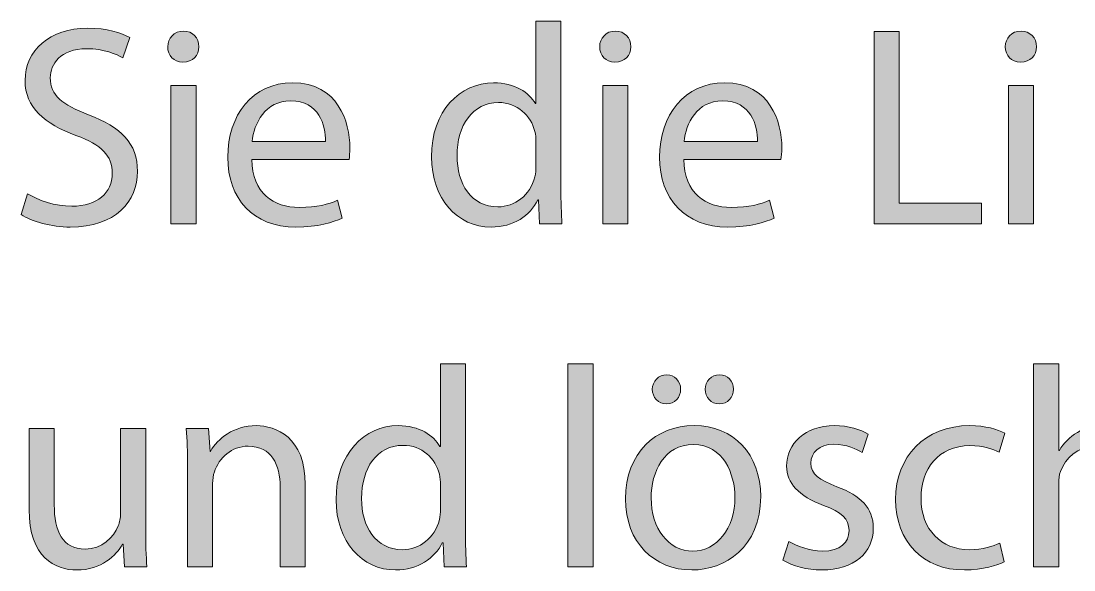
# Model space of a CAD drawing. Header units: inches. Extents: x 0 to 395, y 0 to 191.
# Drawn here: x 327.37 to 345.05, y 61.49 to 70.71 of the extents above; entities that cross this region are included whole.
import ezdxf

# ---------------------------------------------------------------- set-up
doc = ezdxf.new("R2010")
doc.units = ezdxf.units.IN
doc.header["$MEASUREMENT"] = 0
doc.layers.add('Template', color=7, linetype='Continuous')

# ---------------------------------------------------------------- blocks, each defined once
blk = doc.blocks.new('block 5')
at = {"layer": 'Template', "true_color": 0xf6921e}
h = blk.add_hatch(color=30, dxfattribs=at)
h.dxf.hatch_style = 2
edge = h.paths.add_edge_path()
edge.add_spline(control_points=[(327.484, 67.812), (327.671, 67.692), (327.94, 67.601), (328.228, 67.601), (328.656, 67.601), (328.905, 67.826), (328.905, 68.153), (328.905, 68.451), (328.732, 68.628), (328.296, 68.792), (327.767, 68.984), (327.441, 69.262), (327.441, 69.714), (327.441, 70.218), (327.859, 70.592), (328.488, 70.592), (328.814, 70.592), (329.059, 70.515), (329.198, 70.434), (329.198, 70.434), (329.083, 70.093), (329.083, 70.093), (328.982, 70.155), (328.766, 70.247), (328.473, 70.247), (328.032, 70.247), (327.864, 69.982), (327.864, 69.761), (327.864, 69.459), (328.061, 69.31), (328.507, 69.137), (329.054, 68.926), (329.328, 68.662), (329.328, 68.186), (329.328, 67.687), (328.963, 67.25), (328.2, 67.25), (327.888, 67.25), (327.547, 67.346), (327.374, 67.462), (327.374, 67.462), (327.484, 67.812), (327.484, 67.812)], knot_values=[0, 0, 0, 0, 1, 1, 1, 2, 2, 2, 3, 3, 3, 4, 4, 4, 5, 5, 5, 6, 6, 6, 7, 7, 7, 8, 8, 8, 9, 9, 9, 10, 10, 10, 11, 11, 11, 12, 12, 12, 13, 13, 13, 14, 14, 14, 14], degree=3, periodic=1)
h = blk.add_hatch(color=30, dxfattribs=at)
h.dxf.hatch_style = 2
edge = h.paths.add_edge_path()
edge.add_spline(control_points=[(330.36, 70.28), (330.36, 70.136), (330.259, 70.021), (330.091, 70.021), (329.937, 70.021), (329.836, 70.136), (329.836, 70.28), (329.836, 70.424), (329.942, 70.544), (330.1, 70.544), (330.254, 70.544), (330.36, 70.429), (330.36, 70.28)], knot_values=[0, 0, 0, 0, 1, 1, 1, 2, 2, 2, 3, 3, 3, 4, 4, 4, 4], degree=3, periodic=1)
h.paths.add_polyline_path([(329.889, 67.303), (329.889, 69.627), (330.312, 69.627), (330.312, 67.303)])
h = blk.add_hatch(color=30, dxfattribs=at)
h.dxf.hatch_style = 2
edge = h.paths.add_edge_path()
edge.add_spline(control_points=[(336.437, 70.712), (336.437, 70.712), (336.437, 67.903), (336.437, 67.903), (336.437, 67.697), (336.446, 67.462), (336.456, 67.303), (336.456, 67.303), (336.081, 67.303), (336.081, 67.303), (336.081, 67.303), (336.062, 67.706), (336.062, 67.706), (336.062, 67.706), (336.048, 67.706), (336.048, 67.706), (335.923, 67.447), (335.644, 67.25), (335.265, 67.25), (334.703, 67.25), (334.266, 67.725), (334.266, 68.431), (334.261, 69.204), (334.746, 69.675), (335.308, 69.675), (335.668, 69.675), (335.904, 69.507), (336.009, 69.325), (336.009, 69.325), (336.019, 69.325), (336.019, 69.325), (336.019, 69.325), (336.019, 70.712), (336.019, 70.712), (336.019, 70.712), (336.437, 70.712), (336.437, 70.712)], knot_values=[0, 0, 0, 0, 1, 1, 1, 2, 2, 2, 3, 3, 3, 4, 4, 4, 5, 5, 5, 6, 6, 6, 7, 7, 7, 8, 8, 8, 9, 9, 9, 10, 10, 10, 11, 11, 11, 12, 12, 12, 12], degree=3, periodic=1)
edge = h.paths.add_edge_path()
edge.add_spline(control_points=[(336.019, 68.681), (336.019, 68.734), (336.014, 68.806), (335.999, 68.859), (335.937, 69.123), (335.707, 69.344), (335.39, 69.344), (334.953, 69.344), (334.694, 68.959), (334.694, 68.451), (334.694, 67.98), (334.929, 67.591), (335.38, 67.591), (335.664, 67.591), (335.923, 67.783), (335.999, 68.095), (336.014, 68.153), (336.019, 68.21), (336.019, 68.278), (336.019, 68.278), (336.019, 68.681), (336.019, 68.681)], knot_values=[0, 0, 0, 0, 1, 1, 1, 2, 2, 2, 3, 3, 3, 4, 4, 4, 5, 5, 5, 6, 6, 6, 7, 7, 7, 7], degree=3, periodic=1)
h = blk.add_hatch(color=30, dxfattribs=at)
h.dxf.hatch_style = 2
edge = h.paths.add_edge_path()
edge.add_spline(control_points=[(337.612, 70.28), (337.612, 70.136), (337.511, 70.021), (337.343, 70.021), (337.189, 70.021), (337.089, 70.136), (337.089, 70.28), (337.089, 70.424), (337.194, 70.544), (337.353, 70.544), (337.506, 70.544), (337.612, 70.429), (337.612, 70.28)], knot_values=[0, 0, 0, 0, 1, 1, 1, 2, 2, 2, 3, 3, 3, 4, 4, 4, 4], degree=3, periodic=1)
h.paths.add_polyline_path([(337.142, 67.303), (337.142, 69.627), (337.564, 69.627), (337.564, 67.303)])
h = blk.add_hatch(color=30, dxfattribs=at)
h.dxf.hatch_style = 2
h.paths.add_polyline_path([(341.696, 70.539), (342.119, 70.539), (342.119, 67.653), (343.502, 67.653), (343.502, 67.303), (341.696, 67.303)])
h = blk.add_hatch(color=30, dxfattribs=at)
h.dxf.hatch_style = 2
edge = h.paths.add_edge_path()
edge.add_spline(control_points=[(344.423, 70.28), (344.423, 70.136), (344.322, 70.021), (344.154, 70.021), (344, 70.021), (343.899, 70.136), (343.899, 70.28), (343.899, 70.424), (344.005, 70.544), (344.164, 70.544), (344.317, 70.544), (344.423, 70.429), (344.423, 70.28)], knot_values=[0, 0, 0, 0, 1, 1, 1, 2, 2, 2, 3, 3, 3, 4, 4, 4, 4], degree=3, periodic=1)
h.paths.add_polyline_path([(343.952, 67.303), (343.952, 69.627), (344.375, 69.627), (344.375, 67.303)])
h = blk.add_hatch(color=30, dxfattribs=at)
h.dxf.hatch_style = 2
edge = h.paths.add_edge_path()
edge.add_spline(control_points=[(331.247, 68.388), (331.257, 67.817), (331.617, 67.581), (332.044, 67.581), (332.347, 67.581), (332.534, 67.634), (332.688, 67.702), (332.688, 67.702), (332.765, 67.399), (332.765, 67.399), (332.616, 67.332), (332.357, 67.25), (331.987, 67.25), (331.271, 67.25), (330.844, 67.725), (330.844, 68.426), (330.844, 69.128), (331.257, 69.675), (331.934, 69.675), (332.698, 69.675), (332.894, 69.013), (332.894, 68.585), (332.894, 68.498), (332.89, 68.436), (332.88, 68.388), (332.88, 68.388), (331.247, 68.388), (331.247, 68.388)], knot_values=[0, 0, 0, 0, 1, 1, 1, 2, 2, 2, 3, 3, 3, 4, 4, 4, 5, 5, 5, 6, 6, 6, 7, 7, 7, 8, 8, 8, 9, 9, 9, 9], degree=3, periodic=1)
edge = h.paths.add_edge_path()
edge.add_spline(control_points=[(332.486, 68.691), (332.491, 68.955), (332.376, 69.373), (331.9, 69.373), (331.468, 69.373), (331.286, 68.984), (331.252, 68.691), (331.252, 68.691), (332.486, 68.691), (332.486, 68.691)], knot_values=[0, 0, 0, 0, 1, 1, 1, 2, 2, 2, 3, 3, 3, 3], degree=3, periodic=1)
h = blk.add_hatch(color=30, dxfattribs=at)
h.dxf.hatch_style = 2
edge = h.paths.add_edge_path()
edge.add_spline(control_points=[(338.5, 68.388), (338.51, 67.817), (338.87, 67.581), (339.297, 67.581), (339.6, 67.581), (339.787, 67.634), (339.94, 67.702), (339.94, 67.702), (340.017, 67.399), (340.017, 67.399), (339.868, 67.332), (339.609, 67.25), (339.239, 67.25), (338.524, 67.25), (338.096, 67.725), (338.096, 68.426), (338.096, 69.128), (338.51, 69.675), (339.187, 69.675), (339.95, 69.675), (340.147, 69.013), (340.147, 68.585), (340.147, 68.498), (340.142, 68.436), (340.132, 68.388), (340.132, 68.388), (338.5, 68.388), (338.5, 68.388)], knot_values=[0, 0, 0, 0, 1, 1, 1, 2, 2, 2, 3, 3, 3, 4, 4, 4, 5, 5, 5, 6, 6, 6, 7, 7, 7, 8, 8, 8, 9, 9, 9, 9], degree=3, periodic=1)
edge = h.paths.add_edge_path()
edge.add_spline(control_points=[(339.739, 68.691), (339.744, 68.955), (339.628, 69.373), (339.153, 69.373), (338.721, 69.373), (338.538, 68.984), (338.505, 68.691), (338.505, 68.691), (339.739, 68.691), (339.739, 68.691)], knot_values=[0, 0, 0, 0, 1, 1, 1, 2, 2, 2, 3, 3, 3, 3], degree=3, periodic=1)
h = blk.add_hatch(color=30, dxfattribs=at)
h.dxf.hatch_style = 2
edge = h.paths.add_edge_path()
edge.add_spline(control_points=[(334.834, 64.952), (334.834, 64.952), (334.834, 62.143), (334.834, 62.143), (334.834, 61.937), (334.843, 61.702), (334.853, 61.543), (334.853, 61.543), (334.478, 61.543), (334.478, 61.543), (334.478, 61.543), (334.459, 61.947), (334.459, 61.947), (334.459, 61.947), (334.445, 61.947), (334.445, 61.947), (334.32, 61.687), (334.041, 61.49), (333.662, 61.49), (333.1, 61.49), (332.663, 61.966), (332.663, 62.671), (332.658, 63.445), (333.143, 63.915), (333.705, 63.915), (334.065, 63.915), (334.301, 63.747), (334.406, 63.565), (334.406, 63.565), (334.416, 63.565), (334.416, 63.565), (334.416, 63.565), (334.416, 64.952), (334.416, 64.952), (334.416, 64.952), (334.834, 64.952), (334.834, 64.952)], knot_values=[0, 0, 0, 0, 1, 1, 1, 2, 2, 2, 3, 3, 3, 4, 4, 4, 5, 5, 5, 6, 6, 6, 7, 7, 7, 8, 8, 8, 9, 9, 9, 10, 10, 10, 11, 11, 11, 12, 12, 12, 12], degree=3, periodic=1)
edge = h.paths.add_edge_path()
edge.add_spline(control_points=[(334.416, 62.921), (334.416, 62.974), (334.411, 63.046), (334.397, 63.099), (334.334, 63.363), (334.104, 63.584), (333.787, 63.584), (333.35, 63.584), (333.09, 63.2), (333.09, 62.691), (333.09, 62.22), (333.326, 61.831), (333.777, 61.831), (334.061, 61.831), (334.32, 62.023), (334.397, 62.336), (334.411, 62.393), (334.416, 62.451), (334.416, 62.518), (334.416, 62.518), (334.416, 62.921), (334.416, 62.921)], knot_values=[0, 0, 0, 0, 1, 1, 1, 2, 2, 2, 3, 3, 3, 4, 4, 4, 5, 5, 5, 6, 6, 6, 7, 7, 7, 7], degree=3, periodic=1)
h = blk.add_hatch(color=30, dxfattribs=at)
h.dxf.hatch_style = 2
h.paths.add_polyline_path([(336.556, 64.952), (336.979, 64.952), (336.979, 61.543), (336.556, 61.543)])
h = blk.add_hatch(color=30, dxfattribs=at)
h.dxf.hatch_style = 2
edge = h.paths.add_edge_path()
edge.add_spline(control_points=[(344.375, 64.952), (344.375, 64.952), (344.798, 64.952), (344.798, 64.952), (344.798, 64.952), (344.798, 63.498), (344.798, 63.498), (344.798, 63.498), (344.807, 63.498), (344.807, 63.498), (344.875, 63.617), (344.98, 63.728), (345.11, 63.8), (345.235, 63.872), (345.384, 63.915), (345.542, 63.915), (345.854, 63.915), (346.353, 63.723), (346.353, 62.926), (346.353, 62.926), (346.353, 61.543), (346.353, 61.543), (346.353, 61.543), (345.931, 61.543), (345.931, 61.543), (345.931, 61.543), (345.931, 62.878), (345.931, 62.878), (345.931, 63.253), (345.792, 63.565), (345.393, 63.565), (345.119, 63.565), (344.908, 63.373), (344.826, 63.147), (344.802, 63.085), (344.798, 63.022), (344.798, 62.945), (344.798, 62.945), (344.798, 61.543), (344.798, 61.543), (344.798, 61.543), (344.375, 61.543), (344.375, 61.543), (344.375, 61.543), (344.375, 64.952), (344.375, 64.952)], knot_values=[0, 0, 0, 0, 1, 1, 1, 2, 2, 2, 3, 3, 3, 4, 4, 4, 5, 5, 5, 6, 6, 6, 7, 7, 7, 8, 8, 8, 9, 9, 9, 10, 10, 10, 11, 11, 11, 12, 12, 12, 13, 13, 13, 14, 14, 14, 15, 15, 15, 15], degree=3, periodic=1)
h = blk.add_hatch(color=30, dxfattribs=at)
h.dxf.hatch_style = 2
edge = h.paths.add_edge_path()
edge.add_spline(control_points=[(339.792, 62.725), (339.792, 61.865), (339.192, 61.49), (338.635, 61.49), (338.01, 61.49), (337.521, 61.951), (337.521, 62.686), (337.521, 63.459), (338.034, 63.915), (338.673, 63.915), (339.341, 63.915), (339.792, 63.43), (339.792, 62.725)], knot_values=[0, 0, 0, 0, 1, 1, 1, 2, 2, 2, 3, 3, 3, 4, 4, 4, 4], degree=3, periodic=1)
edge = h.paths.add_edge_path()
edge.add_spline(control_points=[(337.953, 62.7), (337.953, 62.192), (338.241, 61.807), (338.654, 61.807), (339.057, 61.807), (339.36, 62.187), (339.36, 62.71), (339.36, 63.104), (339.163, 63.598), (338.664, 63.598), (338.169, 63.598), (337.953, 63.137), (337.953, 62.7)], knot_values=[0, 0, 0, 0, 1, 1, 1, 2, 2, 2, 3, 3, 3, 4, 4, 4, 4], degree=3, periodic=1)
edge = h.paths.add_edge_path()
edge.add_spline(control_points=[(337.972, 64.525), (337.972, 64.659), (338.078, 64.77), (338.217, 64.77), (338.347, 64.77), (338.448, 64.664), (338.448, 64.525), (338.448, 64.395), (338.351, 64.28), (338.207, 64.28), (338.073, 64.28), (337.972, 64.395), (337.972, 64.525)], knot_values=[0, 0, 0, 0, 1, 1, 1, 2, 2, 2, 3, 3, 3, 4, 4, 4, 4], degree=3, periodic=1)
edge = h.paths.add_edge_path()
edge.add_spline(control_points=[(338.86, 64.525), (338.86, 64.659), (338.966, 64.77), (339.1, 64.77), (339.235, 64.77), (339.336, 64.664), (339.336, 64.525), (339.336, 64.395), (339.24, 64.28), (339.096, 64.28), (338.956, 64.28), (338.86, 64.395), (338.86, 64.525)], knot_values=[0, 0, 0, 0, 1, 1, 1, 2, 2, 2, 3, 3, 3, 4, 4, 4, 4], degree=3, periodic=1)
h = blk.add_hatch(color=30, dxfattribs=at)
h.dxf.hatch_style = 2
edge = h.paths.add_edge_path()
edge.add_spline(control_points=[(329.467, 62.182), (329.467, 61.937), (329.472, 61.726), (329.486, 61.543), (329.486, 61.543), (329.112, 61.543), (329.112, 61.543), (329.112, 61.543), (329.088, 61.922), (329.088, 61.922), (329.088, 61.922), (329.078, 61.922), (329.078, 61.922), (328.973, 61.735), (328.723, 61.49), (328.31, 61.49), (327.945, 61.49), (327.508, 61.697), (327.508, 62.508), (327.508, 62.508), (327.508, 63.867), (327.508, 63.867), (327.508, 63.867), (327.931, 63.867), (327.931, 63.867), (327.931, 63.867), (327.931, 62.585), (327.931, 62.585), (327.931, 62.143), (328.07, 61.841), (328.449, 61.841), (328.732, 61.841), (328.929, 62.038), (329.006, 62.23), (329.03, 62.287), (329.045, 62.364), (329.045, 62.446), (329.045, 62.446), (329.045, 63.867), (329.045, 63.867), (329.045, 63.867), (329.467, 63.867), (329.467, 63.867), (329.467, 63.867), (329.467, 62.182), (329.467, 62.182)], knot_values=[0, 0, 0, 0, 1, 1, 1, 2, 2, 2, 3, 3, 3, 4, 4, 4, 5, 5, 5, 6, 6, 6, 7, 7, 7, 8, 8, 8, 9, 9, 9, 10, 10, 10, 11, 11, 11, 12, 12, 12, 13, 13, 13, 14, 14, 14, 15, 15, 15, 15], degree=3, periodic=1)
h = blk.add_hatch(color=30, dxfattribs=at)
h.dxf.hatch_style = 2
edge = h.paths.add_edge_path()
edge.add_spline(control_points=[(330.168, 63.238), (330.168, 63.483), (330.163, 63.675), (330.148, 63.867), (330.148, 63.867), (330.523, 63.867), (330.523, 63.867), (330.523, 63.867), (330.547, 63.483), (330.547, 63.483), (330.547, 63.483), (330.556, 63.483), (330.556, 63.483), (330.672, 63.699), (330.941, 63.915), (331.324, 63.915), (331.646, 63.915), (332.146, 63.723), (332.146, 62.926), (332.146, 62.926), (332.146, 61.543), (332.146, 61.543), (332.146, 61.543), (331.723, 61.543), (331.723, 61.543), (331.723, 61.543), (331.723, 62.883), (331.723, 62.883), (331.723, 63.257), (331.584, 63.57), (331.185, 63.57), (330.912, 63.57), (330.695, 63.373), (330.619, 63.137), (330.6, 63.085), (330.59, 63.013), (330.59, 62.941), (330.59, 62.941), (330.59, 61.543), (330.59, 61.543), (330.59, 61.543), (330.168, 61.543), (330.168, 61.543), (330.168, 61.543), (330.168, 63.238), (330.168, 63.238)], knot_values=[0, 0, 0, 0, 1, 1, 1, 2, 2, 2, 3, 3, 3, 4, 4, 4, 5, 5, 5, 6, 6, 6, 7, 7, 7, 8, 8, 8, 9, 9, 9, 10, 10, 10, 11, 11, 11, 12, 12, 12, 13, 13, 13, 14, 14, 14, 15, 15, 15, 15], degree=3, periodic=1)
h = blk.add_hatch(color=30, dxfattribs=at)
h.dxf.hatch_style = 2
edge = h.paths.add_edge_path()
edge.add_spline(control_points=[(340.266, 61.97), (340.396, 61.894), (340.617, 61.807), (340.828, 61.807), (341.131, 61.807), (341.275, 61.956), (341.275, 62.153), (341.275, 62.354), (341.155, 62.46), (340.847, 62.576), (340.425, 62.729), (340.228, 62.955), (340.228, 63.233), (340.228, 63.608), (340.535, 63.915), (341.03, 63.915), (341.265, 63.915), (341.472, 63.853), (341.596, 63.771), (341.596, 63.771), (341.495, 63.464), (341.495, 63.464), (341.404, 63.521), (341.236, 63.603), (341.02, 63.603), (340.77, 63.603), (340.636, 63.459), (340.636, 63.286), (340.636, 63.094), (340.77, 63.008), (341.073, 62.888), (341.472, 62.739), (341.683, 62.537), (341.683, 62.192), (341.683, 61.778), (341.361, 61.49), (340.818, 61.49), (340.564, 61.49), (340.329, 61.558), (340.165, 61.654), (340.165, 61.654), (340.266, 61.97), (340.266, 61.97)], knot_values=[0, 0, 0, 0, 1, 1, 1, 2, 2, 2, 3, 3, 3, 4, 4, 4, 5, 5, 5, 6, 6, 6, 7, 7, 7, 8, 8, 8, 9, 9, 9, 10, 10, 10, 11, 11, 11, 12, 12, 12, 13, 13, 13, 14, 14, 14, 14], degree=3, periodic=1)
h = blk.add_hatch(color=30, dxfattribs=at)
h.dxf.hatch_style = 2
edge = h.paths.add_edge_path()
edge.add_spline(control_points=[(343.881, 61.625), (343.771, 61.572), (343.526, 61.49), (343.214, 61.49), (342.513, 61.49), (342.057, 61.966), (342.057, 62.676), (342.057, 63.392), (342.547, 63.915), (343.305, 63.915), (343.555, 63.915), (343.776, 63.853), (343.891, 63.79), (343.891, 63.79), (343.795, 63.469), (343.795, 63.469), (343.694, 63.521), (343.536, 63.579), (343.305, 63.579), (342.772, 63.579), (342.484, 63.181), (342.484, 62.7), (342.484, 62.163), (342.83, 61.831), (343.291, 61.831), (343.531, 61.831), (343.689, 61.889), (343.809, 61.942), (343.809, 61.942), (343.881, 61.625), (343.881, 61.625)], knot_values=[0, 0, 0, 0, 1, 1, 1, 2, 2, 2, 3, 3, 3, 4, 4, 4, 5, 5, 5, 6, 6, 6, 7, 7, 7, 8, 8, 8, 9, 9, 9, 10, 10, 10, 10], degree=3, periodic=1)
at = {"layer": 'Template', "lineweight": 0}
for points in [[(341.696, 70.539), (342.119, 70.539), (342.119, 67.653), (343.502, 67.653), (343.502, 67.303), (341.696, 67.303), (341.696, 70.539)], [(329.889, 67.303), (329.889, 69.627), (330.312, 69.627), (330.312, 67.303), (329.889, 67.303)], [(337.142, 67.303), (337.142, 69.627), (337.564, 69.627), (337.564, 67.303), (337.142, 67.303)], [(343.952, 67.303), (343.952, 69.627), (344.375, 69.627), (344.375, 67.303), (343.952, 67.303)], [(336.556, 64.952), (336.979, 64.952), (336.979, 61.543), (336.556, 61.543), (336.556, 64.952)]]:
    blk.add_lwpolyline(points, dxfattribs=at)
for points, knots in [([(327.484, 67.812), (327.671, 67.692), (327.94, 67.601), (328.228, 67.601), (328.656, 67.601), (328.905, 67.826), (328.905, 68.153), (328.905, 68.451), (328.732, 68.628), (328.296, 68.792), (327.767, 68.984), (327.441, 69.262), (327.441, 69.714), (327.441, 70.218), (327.859, 70.592), (328.488, 70.592), (328.814, 70.592), (329.059, 70.515), (329.198, 70.434), (329.198, 70.434), (329.083, 70.093), (329.083, 70.093), (328.982, 70.155), (328.766, 70.247), (328.473, 70.247), (328.032, 70.247), (327.864, 69.982), (327.864, 69.761), (327.864, 69.459), (328.061, 69.31), (328.507, 69.137), (329.054, 68.926), (329.328, 68.662), (329.328, 68.186), (329.328, 67.687), (328.963, 67.25), (328.2, 67.25), (327.888, 67.25), (327.547, 67.346), (327.374, 67.462), (327.374, 67.462), (327.484, 67.812), (327.484, 67.812)], [0, 0, 0, 0, 1, 1, 1, 2, 2, 2, 3, 3, 3, 4, 4, 4, 5, 5, 5, 6, 6, 6, 7, 7, 7, 8, 8, 8, 9, 9, 9, 10, 10, 10, 11, 11, 11, 12, 12, 12, 13, 13, 13, 14, 14, 14, 14]), ([(330.36, 70.28), (330.36, 70.136), (330.259, 70.021), (330.091, 70.021), (329.937, 70.021), (329.836, 70.136), (329.836, 70.28), (329.836, 70.424), (329.942, 70.544), (330.1, 70.544), (330.254, 70.544), (330.36, 70.429), (330.36, 70.28)], [0, 0, 0, 0, 1, 1, 1, 2, 2, 2, 3, 3, 3, 4, 4, 4, 4]), ([(336.437, 70.712), (336.437, 70.712), (336.437, 67.903), (336.437, 67.903), (336.437, 67.697), (336.446, 67.462), (336.456, 67.303), (336.456, 67.303), (336.081, 67.303), (336.081, 67.303), (336.081, 67.303), (336.062, 67.706), (336.062, 67.706), (336.062, 67.706), (336.048, 67.706), (336.048, 67.706), (335.923, 67.447), (335.644, 67.25), (335.265, 67.25), (334.703, 67.25), (334.266, 67.725), (334.266, 68.431), (334.261, 69.204), (334.746, 69.675), (335.308, 69.675), (335.668, 69.675), (335.904, 69.507), (336.009, 69.325), (336.009, 69.325), (336.019, 69.325), (336.019, 69.325), (336.019, 69.325), (336.019, 70.712), (336.019, 70.712), (336.019, 70.712), (336.437, 70.712), (336.437, 70.712)], [0, 0, 0, 0, 1, 1, 1, 2, 2, 2, 3, 3, 3, 4, 4, 4, 5, 5, 5, 6, 6, 6, 7, 7, 7, 8, 8, 8, 9, 9, 9, 10, 10, 10, 11, 11, 11, 12, 12, 12, 12]), ([(337.612, 70.28), (337.612, 70.136), (337.511, 70.021), (337.343, 70.021), (337.189, 70.021), (337.089, 70.136), (337.089, 70.28), (337.089, 70.424), (337.194, 70.544), (337.353, 70.544), (337.506, 70.544), (337.612, 70.429), (337.612, 70.28)], [0, 0, 0, 0, 1, 1, 1, 2, 2, 2, 3, 3, 3, 4, 4, 4, 4]), ([(344.423, 70.28), (344.423, 70.136), (344.322, 70.021), (344.154, 70.021), (344, 70.021), (343.899, 70.136), (343.899, 70.28), (343.899, 70.424), (344.005, 70.544), (344.164, 70.544), (344.317, 70.544), (344.423, 70.429), (344.423, 70.28)], [0, 0, 0, 0, 1, 1, 1, 2, 2, 2, 3, 3, 3, 4, 4, 4, 4]), ([(331.247, 68.388), (331.257, 67.817), (331.617, 67.581), (332.044, 67.581), (332.347, 67.581), (332.534, 67.634), (332.688, 67.702), (332.688, 67.702), (332.765, 67.399), (332.765, 67.399), (332.616, 67.332), (332.357, 67.25), (331.987, 67.25), (331.271, 67.25), (330.844, 67.725), (330.844, 68.426), (330.844, 69.128), (331.257, 69.675), (331.934, 69.675), (332.698, 69.675), (332.894, 69.013), (332.894, 68.585), (332.894, 68.498), (332.89, 68.436), (332.88, 68.388), (332.88, 68.388), (331.247, 68.388), (331.247, 68.388)], [0, 0, 0, 0, 1, 1, 1, 2, 2, 2, 3, 3, 3, 4, 4, 4, 5, 5, 5, 6, 6, 6, 7, 7, 7, 8, 8, 8, 9, 9, 9, 9]), ([(338.5, 68.388), (338.51, 67.817), (338.87, 67.581), (339.297, 67.581), (339.6, 67.581), (339.787, 67.634), (339.94, 67.702), (339.94, 67.702), (340.017, 67.399), (340.017, 67.399), (339.868, 67.332), (339.609, 67.25), (339.239, 67.25), (338.524, 67.25), (338.096, 67.725), (338.096, 68.426), (338.096, 69.128), (338.51, 69.675), (339.187, 69.675), (339.95, 69.675), (340.147, 69.013), (340.147, 68.585), (340.147, 68.498), (340.142, 68.436), (340.132, 68.388), (340.132, 68.388), (338.5, 68.388), (338.5, 68.388)], [0, 0, 0, 0, 1, 1, 1, 2, 2, 2, 3, 3, 3, 4, 4, 4, 5, 5, 5, 6, 6, 6, 7, 7, 7, 8, 8, 8, 9, 9, 9, 9]), ([(332.486, 68.691), (332.491, 68.955), (332.376, 69.373), (331.9, 69.373), (331.468, 69.373), (331.286, 68.984), (331.252, 68.691), (331.252, 68.691), (332.486, 68.691), (332.486, 68.691)], [0, 0, 0, 0, 1, 1, 1, 2, 2, 2, 3, 3, 3, 3]), ([(336.019, 68.681), (336.019, 68.734), (336.014, 68.806), (335.999, 68.859), (335.937, 69.123), (335.707, 69.344), (335.39, 69.344), (334.953, 69.344), (334.694, 68.959), (334.694, 68.451), (334.694, 67.98), (334.929, 67.591), (335.38, 67.591), (335.664, 67.591), (335.923, 67.783), (335.999, 68.095), (336.014, 68.153), (336.019, 68.21), (336.019, 68.278), (336.019, 68.278), (336.019, 68.681), (336.019, 68.681)], [0, 0, 0, 0, 1, 1, 1, 2, 2, 2, 3, 3, 3, 4, 4, 4, 5, 5, 5, 6, 6, 6, 7, 7, 7, 7]), ([(339.739, 68.691), (339.744, 68.955), (339.628, 69.373), (339.153, 69.373), (338.721, 69.373), (338.538, 68.984), (338.505, 68.691), (338.505, 68.691), (339.739, 68.691), (339.739, 68.691)], [0, 0, 0, 0, 1, 1, 1, 2, 2, 2, 3, 3, 3, 3]), ([(334.834, 64.952), (334.834, 64.952), (334.834, 62.143), (334.834, 62.143), (334.834, 61.937), (334.843, 61.702), (334.853, 61.543), (334.853, 61.543), (334.478, 61.543), (334.478, 61.543), (334.478, 61.543), (334.459, 61.947), (334.459, 61.947), (334.459, 61.947), (334.445, 61.947), (334.445, 61.947), (334.32, 61.687), (334.041, 61.49), (333.662, 61.49), (333.1, 61.49), (332.663, 61.966), (332.663, 62.671), (332.658, 63.445), (333.143, 63.915), (333.705, 63.915), (334.065, 63.915), (334.301, 63.747), (334.406, 63.565), (334.406, 63.565), (334.416, 63.565), (334.416, 63.565), (334.416, 63.565), (334.416, 64.952), (334.416, 64.952), (334.416, 64.952), (334.834, 64.952), (334.834, 64.952)], [0, 0, 0, 0, 1, 1, 1, 2, 2, 2, 3, 3, 3, 4, 4, 4, 5, 5, 5, 6, 6, 6, 7, 7, 7, 8, 8, 8, 9, 9, 9, 10, 10, 10, 11, 11, 11, 12, 12, 12, 12]), ([(344.375, 64.952), (344.375, 64.952), (344.798, 64.952), (344.798, 64.952), (344.798, 64.952), (344.798, 63.498), (344.798, 63.498), (344.798, 63.498), (344.807, 63.498), (344.807, 63.498), (344.875, 63.617), (344.98, 63.728), (345.11, 63.8), (345.235, 63.872), (345.384, 63.915), (345.542, 63.915), (345.854, 63.915), (346.353, 63.723), (346.353, 62.926), (346.353, 62.926), (346.353, 61.543), (346.353, 61.543), (346.353, 61.543), (345.931, 61.543), (345.931, 61.543), (345.931, 61.543), (345.931, 62.878), (345.931, 62.878), (345.931, 63.253), (345.792, 63.565), (345.393, 63.565), (345.119, 63.565), (344.908, 63.373), (344.826, 63.147), (344.802, 63.085), (344.798, 63.022), (344.798, 62.945), (344.798, 62.945), (344.798, 61.543), (344.798, 61.543), (344.798, 61.543), (344.375, 61.543), (344.375, 61.543), (344.375, 61.543), (344.375, 64.952), (344.375, 64.952)], [0, 0, 0, 0, 1, 1, 1, 2, 2, 2, 3, 3, 3, 4, 4, 4, 5, 5, 5, 6, 6, 6, 7, 7, 7, 8, 8, 8, 9, 9, 9, 10, 10, 10, 11, 11, 11, 12, 12, 12, 13, 13, 13, 14, 14, 14, 15, 15, 15, 15]), ([(337.972, 64.525), (337.972, 64.659), (338.078, 64.77), (338.217, 64.77), (338.347, 64.77), (338.448, 64.664), (338.448, 64.525), (338.448, 64.395), (338.351, 64.28), (338.207, 64.28), (338.073, 64.28), (337.972, 64.395), (337.972, 64.525)], [0, 0, 0, 0, 1, 1, 1, 2, 2, 2, 3, 3, 3, 4, 4, 4, 4]), ([(338.86, 64.525), (338.86, 64.659), (338.966, 64.77), (339.1, 64.77), (339.235, 64.77), (339.336, 64.664), (339.336, 64.525), (339.336, 64.395), (339.24, 64.28), (339.096, 64.28), (338.956, 64.28), (338.86, 64.395), (338.86, 64.525)], [0, 0, 0, 0, 1, 1, 1, 2, 2, 2, 3, 3, 3, 4, 4, 4, 4]), ([(329.467, 62.182), (329.467, 61.937), (329.472, 61.726), (329.486, 61.543), (329.486, 61.543), (329.112, 61.543), (329.112, 61.543), (329.112, 61.543), (329.088, 61.922), (329.088, 61.922), (329.088, 61.922), (329.078, 61.922), (329.078, 61.922), (328.973, 61.735), (328.723, 61.49), (328.31, 61.49), (327.945, 61.49), (327.508, 61.697), (327.508, 62.508), (327.508, 62.508), (327.508, 63.867), (327.508, 63.867), (327.508, 63.867), (327.931, 63.867), (327.931, 63.867), (327.931, 63.867), (327.931, 62.585), (327.931, 62.585), (327.931, 62.143), (328.07, 61.841), (328.449, 61.841), (328.732, 61.841), (328.929, 62.038), (329.006, 62.23), (329.03, 62.287), (329.045, 62.364), (329.045, 62.446), (329.045, 62.446), (329.045, 63.867), (329.045, 63.867), (329.045, 63.867), (329.467, 63.867), (329.467, 63.867), (329.467, 63.867), (329.467, 62.182), (329.467, 62.182)], [0, 0, 0, 0, 1, 1, 1, 2, 2, 2, 3, 3, 3, 4, 4, 4, 5, 5, 5, 6, 6, 6, 7, 7, 7, 8, 8, 8, 9, 9, 9, 10, 10, 10, 11, 11, 11, 12, 12, 12, 13, 13, 13, 14, 14, 14, 15, 15, 15, 15]), ([(330.168, 63.238), (330.168, 63.483), (330.163, 63.675), (330.148, 63.867), (330.148, 63.867), (330.523, 63.867), (330.523, 63.867), (330.523, 63.867), (330.547, 63.483), (330.547, 63.483), (330.547, 63.483), (330.556, 63.483), (330.556, 63.483), (330.672, 63.699), (330.941, 63.915), (331.324, 63.915), (331.646, 63.915), (332.146, 63.723), (332.146, 62.926), (332.146, 62.926), (332.146, 61.543), (332.146, 61.543), (332.146, 61.543), (331.723, 61.543), (331.723, 61.543), (331.723, 61.543), (331.723, 62.883), (331.723, 62.883), (331.723, 63.257), (331.584, 63.57), (331.185, 63.57), (330.912, 63.57), (330.695, 63.373), (330.619, 63.137), (330.6, 63.085), (330.59, 63.013), (330.59, 62.941), (330.59, 62.941), (330.59, 61.543), (330.59, 61.543), (330.59, 61.543), (330.168, 61.543), (330.168, 61.543), (330.168, 61.543), (330.168, 63.238), (330.168, 63.238)], [0, 0, 0, 0, 1, 1, 1, 2, 2, 2, 3, 3, 3, 4, 4, 4, 5, 5, 5, 6, 6, 6, 7, 7, 7, 8, 8, 8, 9, 9, 9, 10, 10, 10, 11, 11, 11, 12, 12, 12, 13, 13, 13, 14, 14, 14, 15, 15, 15, 15]), ([(339.792, 62.725), (339.792, 61.865), (339.192, 61.49), (338.635, 61.49), (338.01, 61.49), (337.521, 61.951), (337.521, 62.686), (337.521, 63.459), (338.034, 63.915), (338.673, 63.915), (339.341, 63.915), (339.792, 63.43), (339.792, 62.725)], [0, 0, 0, 0, 1, 1, 1, 2, 2, 2, 3, 3, 3, 4, 4, 4, 4]), ([(340.266, 61.97), (340.396, 61.894), (340.617, 61.807), (340.828, 61.807), (341.131, 61.807), (341.275, 61.956), (341.275, 62.153), (341.275, 62.354), (341.155, 62.46), (340.847, 62.576), (340.425, 62.729), (340.228, 62.955), (340.228, 63.233), (340.228, 63.608), (340.535, 63.915), (341.03, 63.915), (341.265, 63.915), (341.472, 63.853), (341.596, 63.771), (341.596, 63.771), (341.495, 63.464), (341.495, 63.464), (341.404, 63.521), (341.236, 63.603), (341.02, 63.603), (340.77, 63.603), (340.636, 63.459), (340.636, 63.286), (340.636, 63.094), (340.77, 63.008), (341.073, 62.888), (341.472, 62.739), (341.683, 62.537), (341.683, 62.192), (341.683, 61.778), (341.361, 61.49), (340.818, 61.49), (340.564, 61.49), (340.329, 61.558), (340.165, 61.654), (340.165, 61.654), (340.266, 61.97), (340.266, 61.97)], [0, 0, 0, 0, 1, 1, 1, 2, 2, 2, 3, 3, 3, 4, 4, 4, 5, 5, 5, 6, 6, 6, 7, 7, 7, 8, 8, 8, 9, 9, 9, 10, 10, 10, 11, 11, 11, 12, 12, 12, 13, 13, 13, 14, 14, 14, 14]), ([(343.881, 61.625), (343.771, 61.572), (343.526, 61.49), (343.214, 61.49), (342.513, 61.49), (342.057, 61.966), (342.057, 62.676), (342.057, 63.392), (342.547, 63.915), (343.305, 63.915), (343.555, 63.915), (343.776, 63.853), (343.891, 63.79), (343.891, 63.79), (343.795, 63.469), (343.795, 63.469), (343.694, 63.521), (343.536, 63.579), (343.305, 63.579), (342.772, 63.579), (342.484, 63.181), (342.484, 62.7), (342.484, 62.163), (342.83, 61.831), (343.291, 61.831), (343.531, 61.831), (343.689, 61.889), (343.809, 61.942), (343.809, 61.942), (343.881, 61.625), (343.881, 61.625)], [0, 0, 0, 0, 1, 1, 1, 2, 2, 2, 3, 3, 3, 4, 4, 4, 5, 5, 5, 6, 6, 6, 7, 7, 7, 8, 8, 8, 9, 9, 9, 10, 10, 10, 10]), ([(334.416, 62.921), (334.416, 62.974), (334.411, 63.046), (334.397, 63.099), (334.334, 63.363), (334.104, 63.584), (333.787, 63.584), (333.35, 63.584), (333.09, 63.2), (333.09, 62.691), (333.09, 62.22), (333.326, 61.831), (333.777, 61.831), (334.061, 61.831), (334.32, 62.023), (334.397, 62.336), (334.411, 62.393), (334.416, 62.451), (334.416, 62.518), (334.416, 62.518), (334.416, 62.921), (334.416, 62.921)], [0, 0, 0, 0, 1, 1, 1, 2, 2, 2, 3, 3, 3, 4, 4, 4, 5, 5, 5, 6, 6, 6, 7, 7, 7, 7]), ([(337.953, 62.7), (337.953, 62.192), (338.241, 61.807), (338.654, 61.807), (339.057, 61.807), (339.36, 62.187), (339.36, 62.71), (339.36, 63.104), (339.163, 63.598), (338.664, 63.598), (338.169, 63.598), (337.953, 63.137), (337.953, 62.7)], [0, 0, 0, 0, 1, 1, 1, 2, 2, 2, 3, 3, 3, 4, 4, 4, 4])]:
    blk.add_open_spline(points, degree=3, knots=knots, dxfattribs=at)

msp = doc.modelspace()

# ---------------------------------------------------------------- block references
at = {"layer": 'Template'}
msp.add_blockref('block 5', (0, 0), dxfattribs=at)

doc.saveas('drawing.dxf')
